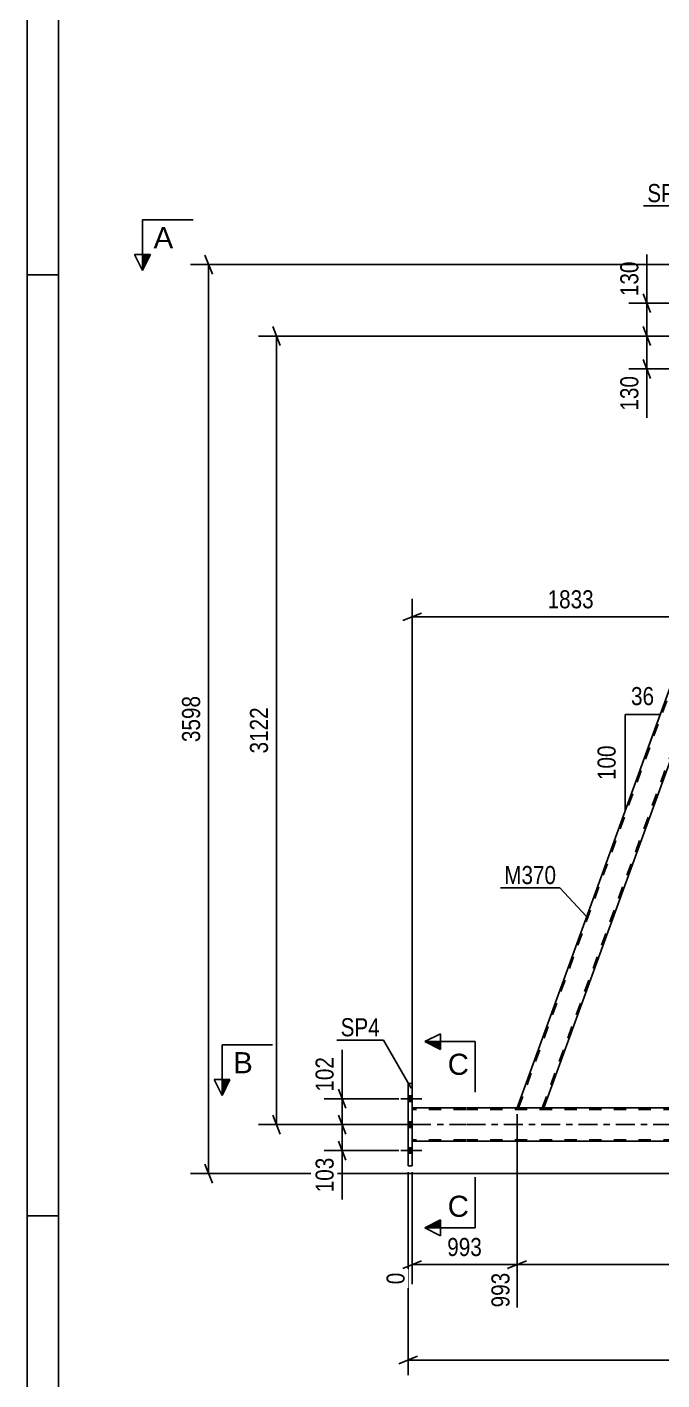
# Model space of a CAD drawing. Header units: millimetres. Extents: x -123 to 718, y -437 to 157.
# Drawn here: x -122.5 to -21.9, y -165.3 to 48.9 of the extents above; entities that cross this region are included whole.
import ezdxf

# ---------------------------------------------------------------- set-up
doc = ezdxf.new("R2010")
doc.units = ezdxf.units.MM
doc.linetypes.add('DXK_LINE_DOT2', pattern=[3.9198, 1.9599, -1.9599])
doc.linetypes.add('DXK_LINE_DOT3', pattern=[5.9187, 2.979, -0.9799, 0.9799, -0.9799])
doc.styles.add('Arial', font='ARIAL.TTF', dxfattribs={"height": 0.2})
doc.styles.add('Arial Narrow', font='ARIALN.TTF', dxfattribs={"height": 0.2})

# ---------------------------------------------------------------- blocks, each defined once
blk = doc.blocks.new('Unknown-232816598-1133')
at = {"color": 5, "linetype": 'Continuous'}
for p, q in [((-122.5, 156.71), (-122.5, -437.29)), ((-117.5, 151.71), (-117.5, -432.29)), ((-117.5, 9.71), (-122.5, 9.71)), ((-117.5, -139.29), (-122.5, -139.29))]:
    blk.add_line(p, q, dxfattribs=at)
blk = doc.blocks.new('Bolt-232816598-5059 - 5056')
at = {"linetype": 'Continuous'}
for points in [[(-61.47, -121.2), (-61.47, -120.32), (-62.11, -120.32), (-62.11, -121.2)], [(-61.47, -121.2), (-61.47, -120.32), (-62.11, -120.32), (-62.11, -121.2)], [(-61.47, -121.2), (-61.47, -120.32), (-62.11, -120.32), (-62.11, -121.2)], [(-61.47, -125.3), (-61.47, -124.42), (-62.11, -124.42), (-62.11, -125.3)], [(-61.47, -125.3), (-61.47, -124.42), (-62.11, -124.42), (-62.11, -125.3)], [(-61.47, -129.4), (-61.47, -128.52), (-62.11, -128.52), (-62.11, -129.4)], [(-61.47, -129.4), (-61.47, -128.52), (-62.11, -128.52), (-62.11, -129.4)], [(-61.47, -129.4), (-61.47, -128.52), (-62.11, -128.52), (-62.11, -129.4)]]:
    blk.add_hatch(color=1, dxfattribs=at).paths.add_polyline_path(points)
at = {"color": 1, "linetype": 'Continuous'}
for p, q in [((-63.27, -120.76), (-59.95, -120.76)), ((-63.27, -120.76), (-59.95, -120.76)), ((-63.27, -120.76), (-59.95, -120.76)), ((-62.11, -120.32), (-61.47, -120.32)), ((-62.11, -120.32), (-61.47, -120.32)), ((-62.11, -120.32), (-61.47, -120.32)), ((-62.11, -121.2), (-61.47, -121.2)), ((-62.11, -121.2), (-61.47, -121.2)), ((-62.11, -121.2), (-61.47, -121.2)), ((-63.27, -124.86), (-59.95, -124.86)), ((-63.27, -124.86), (-59.95, -124.86)), ((-62.11, -124.42), (-61.47, -124.42)), ((-62.11, -124.42), (-61.47, -124.42)), ((-62.11, -125.3), (-61.47, -125.3)), ((-62.11, -125.3), (-61.47, -125.3)), ((-63.27, -128.96), (-59.95, -128.96)), ((-63.27, -128.96), (-59.95, -128.96)), ((-63.27, -128.96), (-59.95, -128.96)), ((-62.11, -128.52), (-61.47, -128.52)), ((-62.11, -128.52), (-61.47, -128.52)), ((-62.11, -128.52), (-61.47, -128.52)), ((-62.11, -129.4), (-61.47, -129.4)), ((-62.11, -129.4), (-61.47, -129.4)), ((-62.11, -129.4), (-61.47, -129.4))]:
    blk.add_line(p, q, dxfattribs=at)
blk = doc.blocks.new('Part-232816598-5231 - 5056')
at = {"color": 2, "linetype": 'Continuous'}
for p, q in [((-44.85, -122.22), (-1.61, -3.4)), ((-40.6, -122.22), (1.98, -5.25))]:
    blk.add_line(p, q, dxfattribs=at)
at = {"color": 7, "linetype": 'DXK_LINE_DOT2'}
for p, q in [((-44.6, -122.22), (-1.21, -3)), ((-40.85, -122.22), (2.54, -3)), ((-1.61, -3.4), (-1.46, -3)), ((2.8, -3), (-1.46, -3)), ((1.98, -5.25), (2.8, -3)), ((-40.6, -122.22), (-44.85, -122.22))]:
    blk.add_line(p, q, dxfattribs=at)
blk = doc.blocks.new('Part-232816598-5119 - 5056')
at = {"color": 2, "linetype": 'Continuous'}
for p, q in [((-52.95, -122.22), (-61.47, -122.22)), ((33.79, -122.22), (-52.85, -122.22)), ((-52.95, -127.5), (-61.47, -127.5)), ((33.79, -127.5), (-52.85, -127.5))]:
    blk.add_line(p, q, dxfattribs=at)
at = {"color": 7, "linetype": 'DXK_LINE_DOT2'}
for p, q in [((-61.47, -127.5), (-61.47, -122.22)), ((-52.95, -122.46), (-61.47, -122.46)), ((607.46, -122.46), (-52.85, -122.46)), ((-52.95, -127.26), (-61.47, -127.26)), ((607.46, -127.26), (-52.85, -127.26))]:
    blk.add_line(p, q, dxfattribs=at)
at = {"color": 7, "linetype": 'DXK_LINE_DOT3'}
for p, q in [((-61.47, -124.86), (-52.95, -124.86)), ((-52.85, -124.86), (607.46, -124.86))]:
    blk.add_line(p, q, dxfattribs=at)
blk = doc.blocks.new('Part-232816598-5276 - 5056')
at = {"color": 2, "linetype": 'Continuous'}
for p, q in [((-62.11, -118.36), (-61.47, -118.36)), ((-62.11, -131.36), (-62.11, -118.36)), ((-61.47, -118.36), (-61.47, -131.36)), ((-61.47, -131.36), (-62.11, -131.36))]:
    blk.add_line(p, q, dxfattribs=at)
blk = doc.blocks.new('StraightDimension-232816598-13027 - 5056')
at = {"color": 7, "linetype": 'Continuous'}
for p, q in [((-62.11, -132.36), (-62.11, -164.53)), ((-60.61, -161.53), (-63.61, -162.73)), ((-62.11, -162.13), (662.39, -162.13))]:
    blk.add_line(p, q, dxfattribs=at)
blk = doc.blocks.new('StraightDimension-232816598-12636 - 5056')
at = {"color": 7, "linetype": 'Continuous'}
for p, q in [((-44.85, -123.22), (-44.85, -153.79)), ((-61.47, -132.36), (-61.47, -150.13)), ((-59.97, -146.41), (-62.97, -147.61)), ((-61.47, -147.01), (-44.85, -147.01)), ((-46.35, -147.61), (-43.35, -146.41))]:
    blk.add_line(p, q, dxfattribs=at)
at = {"color": 0}
blk.add_wipeout([(-49.82, -146.26), (-49.82, -142.06), (-56.51, -142.06), (-56.51, -146.26)], dxfattribs=at)
at = {"color": 0, "linetype": 'Continuous'}
for points in [[(-62.07, -147.71), (-66.27, -147.71), (-66.27, -150.73), (-62.07, -150.73)], [(-45.45, -147.71), (-49.65, -147.71), (-49.65, -154.39), (-45.45, -154.39)]]:
    blk.add_wipeout(points, dxfattribs=at)
at = {"color": 3, "style": 'Arial Narrow'}
blk.add_text('993', height=2.863, dxfattribs=at).set_placement((-55.91, -145.66))
at = {"color": 3, "linetype": 'Continuous', "style": 'Arial Narrow'}
for s, height, p in [('0', 2.86, (-62.67, -150.13)), ('993', 2.863, (-46.05, -153.79))]:
    blk.add_text(s, height=height, rotation=90.0002, dxfattribs=at).set_placement(p)
blk = doc.blocks.new('StraightDimension-232816598-64913 - 5056')
at = {"color": 7, "linetype": 'Continuous'}
for p, q in [((-24.88, 6.7), (-23.68, 3.7)), ((-13.78, 5.2), (-27.13, 5.2)), ((-24.28, 0), (-24.28, 5.2)), ((-23.68, -1.5), (-24.88, 1.5)), ((-14.28, 0), (-27.13, 0))]:
    blk.add_line(p, q, dxfattribs=at)
at = {"color": 0}
blk.add_wipeout([(-25.03, 12.41), (-29.23, 12.41), (-29.23, 5.72), (-25.03, 5.72)], dxfattribs=at)
at = {"color": 7, "linetype": 'Continuous'}
blk.add_line((-24.28, 5.2), (-24.28, 12.93), dxfattribs=at)
blk.add_line((-24.28, 5.2), (-24.28, 12.93), dxfattribs=at)
at = {"color": 3, "style": 'Arial Narrow'}
blk.add_text('130', height=2.863, rotation=90.0002, dxfattribs=at).set_placement((-25.63, 6.32))
blk = doc.blocks.new('StraightDimension-232816598-5626 - 5056')
at = {"color": 7, "linetype": 'Continuous'}
for p, q in [((-11.24, -4), (-11.24, -46.86)), ((-61.47, -121.22), (-61.47, -41.61)), ((-59.97, -43.86), (-62.97, -45.06)), ((-61.47, -44.46), (-11.24, -44.46)), ((-12.74, -45.06), (-9.74, -43.86))]:
    blk.add_line(p, q, dxfattribs=at)
at = {"color": 0}
blk.add_wipeout([(-32.1, -43.71), (-32.1, -39.51), (-40.61, -39.51), (-40.61, -43.71)], dxfattribs=at)
at = {"color": 3, "style": 'Arial Narrow'}
blk.add_text('1833', height=2.863, dxfattribs=at).set_placement((-40.01, -43.11))
blk = doc.blocks.new('StraightDimension-232816598-5633 - 5056')
at = {"color": 7, "linetype": 'Continuous'}
for p, q in [((23.5, 11.32), (-96.58, 11.32)), ((-93.13, 9.82), (-94.33, 12.82)), ((-93.73, -132.6), (-93.73, 11.32)), ((32.79, -132.6), (-96.58, -132.6)), ((-94.33, -131.1), (-93.13, -134.1))]:
    blk.add_line(p, q, dxfattribs=at)
at = {"color": 0}
blk.add_wipeout([(-94.48, -56.38), (-98.68, -56.38), (-98.68, -64.89), (-94.48, -64.89)], dxfattribs=at)
at = {"color": 3, "style": 'Arial Narrow'}
blk.add_text('3598', height=2.863, rotation=90.0002, dxfattribs=at).set_placement((-95.08, -64.29))
blk = doc.blocks.new('StraightDimension-232816598-5647 - 5056')
at = {"color": 7, "linetype": 'Continuous'}
for p, q in [((-82.37, -1.5), (-83.57, 1.5)), ((-12.24, 0), (-85.82, 0)), ((-82.97, -124.86), (-82.97, 0)), ((-83.57, -123.36), (-82.37, -126.36)), ((-63.11, -124.86), (-85.82, -124.86))]:
    blk.add_line(p, q, dxfattribs=at)
at = {"color": 0}
blk.add_wipeout([(-83.72, -58.17), (-87.92, -58.17), (-87.92, -66.69), (-83.72, -66.69)], dxfattribs=at)
at = {"color": 3, "style": 'Arial Narrow'}
blk.add_text('3122', height=2.863, rotation=90.0002, dxfattribs=at).set_placement((-84.32, -66.09))
blk = doc.blocks.new('StraightDimension-232816598-12635 - 5056')
at = {"color": 7, "linetype": 'Continuous'}
for p, q in [((-44.85, -123.22), (-44.85, -153.79)), ((38.44, -123.22), (38.44, -155.62)), ((-43.35, -146.41), (-46.35, -147.61)), ((-44.85, -147.01), (38.44, -147.01)), ((36.94, -147.61), (39.94, -146.41))]:
    blk.add_line(p, q, dxfattribs=at)
at = {"color": 0}
blk.add_wipeout([(1.05, -146.26), (1.05, -142.06), (-7.47, -142.06), (-7.47, -146.26)], dxfattribs=at)
at = {"color": 0, "linetype": 'Continuous'}
blk.add_wipeout([(37.84, -147.71), (33.64, -147.71), (33.64, -156.22), (37.84, -156.22)], dxfattribs=at)
at = {"color": 3, "style": 'Arial Narrow'}
blk.add_text('2082', height=2.863, dxfattribs=at).set_placement((-6.87, -145.66))
at = {"color": 3, "linetype": 'Continuous', "style": 'Arial Narrow'}
blk.add_text('3075', height=2.863, rotation=90.0002, dxfattribs=at).set_placement((37.24, -155.62))
blk = doc.blocks.new('AngleDimension-232816598-13102 - 5056')
at = {"color": 7, "linetype": 'Continuous'}
for p, q in [((-27.73, -59.94), (-22.19, -59.94)), ((-27.73, -75.17), (-22.19, -59.94)), ((-27.73, -75.17), (-27.73, -59.94)), ((-22.06, -59.6), (-22.19, -59.94))]:
    blk.add_line(p, q, dxfattribs=at)
at = {"color": 0}
for points in [[(-22.53, -59.04), (-22.53, -54.84), (-27.39, -54.84), (-27.39, -59.04)], [(-28.63, -64.21), (-32.83, -64.21), (-32.83, -70.9), (-28.63, -70.9)]]:
    blk.add_wipeout(points, dxfattribs=at)
at = {"color": 3, "style": 'Arial Narrow'}
blk.add_text('36', height=2.863, dxfattribs=at).set_placement((-26.79, -58.44))
blk.add_text('100', height=2.863, rotation=90.0002, dxfattribs=at).set_placement((-29.23, -70.3))
blk = doc.blocks.new('StraightDimension-232816598-64914 - 5056')
at = {"color": 7, "linetype": 'Continuous'}
for p, q in [((-24.88, 1.5), (-23.68, -1.5)), ((-14.28, 0), (-27.13, 0)), ((-24.28, -5.2), (-24.28, 0)), ((-23.68, -6.7), (-24.88, -3.7)), ((-14.06, -5.2), (-27.13, -5.2))]:
    blk.add_line(p, q, dxfattribs=at)
at = {"color": 0}
blk.add_wipeout([(-25.03, -5.73), (-29.23, -5.73), (-29.23, -12.41), (-25.03, -12.41)], dxfattribs=at)
at = {"color": 7, "linetype": 'Continuous'}
blk.add_line((-24.28, -5.2), (-24.28, -12.93), dxfattribs=at)
blk.add_line((-24.28, -5.2), (-24.28, -12.93), dxfattribs=at)
at = {"color": 3, "style": 'Arial Narrow'}
blk.add_text('130', height=2.863, rotation=90.0002, dxfattribs=at).set_placement((-25.63, -11.81))
blk = doc.blocks.new('StraightDimension-232816598-64982 - 5056')
at = {"color": 7, "linetype": 'Continuous'}
for p, q in [((-73.17, -119.26), (-71.97, -122.26)), ((-63.57, -120.76), (-75.42, -120.76)), ((-72.57, -124.86), (-72.57, -120.76)), ((-71.97, -126.36), (-73.17, -123.36)), ((-63.57, -124.86), (-75.42, -124.86))]:
    blk.add_line(p, q, dxfattribs=at)
at = {"color": 0}
blk.add_wipeout([(-73.32, -113.55), (-77.52, -113.55), (-77.52, -120.24), (-73.32, -120.24)], dxfattribs=at)
at = {"color": 7, "linetype": 'Continuous'}
blk.add_line((-72.57, -120.76), (-72.57, -113.03), dxfattribs=at)
blk.add_line((-72.57, -120.76), (-72.57, -113.03), dxfattribs=at)
at = {"color": 3, "style": 'Arial Narrow'}
blk.add_text('102', height=2.863, rotation=90.0002, dxfattribs=at).set_placement((-73.92, -119.64))
blk = doc.blocks.new('StraightDimension-232816598-64983 - 5056')
at = {"color": 7, "linetype": 'Continuous'}
for p, q in [((-73.17, -123.36), (-71.97, -126.36)), ((-63.57, -124.86), (-75.42, -124.86)), ((-72.57, -128.96), (-72.57, -124.86)), ((-71.97, -130.46), (-73.17, -127.46)), ((-63.57, -128.96), (-75.42, -128.96))]:
    blk.add_line(p, q, dxfattribs=at)
at = {"color": 0}
blk.add_wipeout([(-73.32, -129.49), (-77.52, -129.49), (-77.52, -136.17), (-73.32, -136.17)], dxfattribs=at)
at = {"color": 7, "linetype": 'Continuous'}
blk.add_line((-72.57, -128.96), (-72.57, -136.69), dxfattribs=at)
blk.add_line((-72.57, -128.96), (-72.57, -136.69), dxfattribs=at)
at = {"color": 3, "style": 'Arial Narrow'}
blk.add_text('103', height=2.863, rotation=90.0002, dxfattribs=at).set_placement((-73.92, -135.57))
blk = doc.blocks.new('Mark-232816598-5215 - 5056')
at = {"color": 0}
blk.add_wipeout([(-18, 21.2), (-18, 24.2), (-24.21, 24.2), (-24.21, 21.2)], dxfattribs=at)
blk.add_wipeout([(-18, 21.2), (-18, 24.2), (-24.21, 24.2), (-24.21, 21.2)], dxfattribs=at)
at = {"color": 30, "linetype": 'Continuous'}
for p in [(-24.81, 20.6), (-11.38, 6.27)]:
    blk.add_line(p, (-17.4, 20.6), dxfattribs=at)
at = {"color": 3, "style": 'Arial Narrow'}
blk.add_text('SP3', height=2.863, dxfattribs=at).set_placement((-24.21, 21.2))
blk = doc.blocks.new('Mark-232816598-5227 - 5056')
at = {"color": 0}
blk.add_wipeout([(-38.66, -86.77), (-38.66, -83.77), (-46.88, -83.77), (-46.88, -86.77)], dxfattribs=at)
blk.add_wipeout([(-38.66, -86.77), (-38.66, -83.77), (-46.88, -83.77), (-46.88, -86.77)], dxfattribs=at)
at = {"color": 30, "linetype": 'Continuous'}
for p in [(-47.48, -87.37), (-33.83, -91.92)]:
    blk.add_line(p, (-38.06, -87.37), dxfattribs=at)
at = {"color": 3, "style": 'Arial Narrow'}
blk.add_text('M370', height=2.863, dxfattribs=at).set_placement((-46.88, -86.77))
blk = doc.blocks.new('Mark-232816598-5272 - 5056')
at = {"color": 0}
blk.add_wipeout([(-66.59, -110.87), (-66.59, -107.87), (-72.81, -107.87), (-72.81, -110.87)], dxfattribs=at)
blk.add_wipeout([(-66.59, -110.87), (-66.59, -107.87), (-72.81, -107.87), (-72.81, -110.87)], dxfattribs=at)
at = {"color": 30, "linetype": 'Continuous'}
for p in [(-73.41, -111.47), (-61.65, -119.09)]:
    blk.add_line(p, (-65.99, -111.47), dxfattribs=at)
at = {"color": 3, "style": 'Arial Narrow'}
blk.add_text('SP4', height=2.863, dxfattribs=at).set_placement((-72.81, -110.87))
blk = doc.blocks.new('SectionMark-232816598-6621 - 5056')
at = {"linetype": 'Continuous'}
for points in [[(-56.97, -111.72), (-56.97, -112.97), (-59.47, -111.72)], [(-56.97, -139.95), (-56.97, -141.2), (-59.47, -141.2)]]:
    blk.add_hatch(color=6, dxfattribs=at).paths.add_polyline_path(points)
at = {"color": 6, "linetype": 'Continuous'}
for p, q in [((-59.47, -111.72), (-56.97, -110.47)), ((-56.97, -112.97), (-56.97, -110.47)), ((-51.47, -111.72), (-59.47, -111.72)), ((-59.47, -111.72), (-56.97, -112.97)), ((-59.47, -141.2), (-56.97, -139.95)), ((-51.47, -141.2), (-59.47, -141.2)), ((-56.97, -142.45), (-59.47, -141.2)), ((-56.97, -139.95), (-56.97, -142.45))]:
    blk.add_line(p, q, dxfattribs=at)
at = {"color": 0, "linetype": 'Continuous'}
for points in [[(-52.47, -116.97), (-52.47, -113.47), (-55.84, -113.47), (-55.84, -116.97)], [(-52.47, -139.45), (-52.47, -135.95), (-55.84, -135.95), (-55.84, -139.45)]]:
    blk.add_wipeout(points, dxfattribs=at)
at = {"color": 6, "linetype": 'Continuous'}
for p, q in [((-51.47, -111.72), (-51.47, -119.72)), ((-51.47, -141.2), (-51.47, -133.2))]:
    blk.add_line(p, q, dxfattribs=at)
at = {"color": 3, "linetype": 'Continuous', "style": 'Arial'}
for p in [(-55.84, -116.97), (-55.84, -139.45)]:
    blk.add_text('C', height=3.34, dxfattribs=at).set_placement(p)
blk = doc.blocks.new('SectionMark-232816598-6611 - 5056')
at = {"color": 6, "linetype": 'Continuous'}
for p, q in [((-104.2, 18.4), (-104.2, 10.4)), ((-104.2, 10.4), (-105.45, 12.9))]:
    blk.add_line(p, q, dxfattribs=at)
at = {"color": 0, "linetype": 'Continuous'}
blk.add_wipeout([(-99.34, 13.9), (-99.34, 17.4), (-102.45, 17.4), (-102.45, 13.9)], dxfattribs=at)
at = {"linetype": 'Continuous'}
blk.add_hatch(color=6, dxfattribs=at).paths.add_polyline_path([(-104.2, 12.9), (-102.95, 12.9), (-104.2, 10.4)])
at = {"color": 6, "linetype": 'Continuous'}
for p, q in [((-104.2, 18.4), (-96.2, 18.4)), ((-102.95, 12.9), (-105.45, 12.9)), ((-104.2, 10.4), (-102.95, 12.9))]:
    blk.add_line(p, q, dxfattribs=at)
at = {"color": 3, "linetype": 'Continuous', "style": 'Arial'}
blk.add_text('A', height=3.34, dxfattribs=at).set_placement((-102.45, 13.9))
blk = doc.blocks.new('SectionMark-232816598-6623 - 5056')
at = {"color": 6, "linetype": 'Continuous'}
for p, q in [((-91.59, -112.22), (-91.59, -120.22)), ((-91.59, -120.22), (-92.84, -117.72))]:
    blk.add_line(p, q, dxfattribs=at)
at = {"color": 0, "linetype": 'Continuous'}
blk.add_wipeout([(-86.73, -116.72), (-86.73, -113.22), (-89.84, -113.22), (-89.84, -116.72)], dxfattribs=at)
at = {"linetype": 'Continuous'}
blk.add_hatch(color=6, dxfattribs=at).paths.add_polyline_path([(-91.59, -117.72), (-90.34, -117.72), (-91.59, -120.22)])
at = {"color": 6, "linetype": 'Continuous'}
for p, q in [((-91.59, -112.22), (-83.59, -112.22)), ((-90.34, -117.72), (-92.84, -117.72)), ((-91.59, -120.22), (-90.34, -117.72))]:
    blk.add_line(p, q, dxfattribs=at)
at = {"color": 3, "linetype": 'Continuous', "style": 'Arial'}
blk.add_text('B', height=3.34, dxfattribs=at).set_placement((-89.84, -116.72))

msp = doc.modelspace()

# ---------------------------------------------------------------- block references
for name in ['Unknown-232816598-1133', 'Part-232816598-5231 - 5056', 'Part-232816598-5276 - 5056', 'Bolt-232816598-5059 - 5056', 'Part-232816598-5119 - 5056']:
    msp.add_blockref(name, (0, 0))

# ---------------------------------------------------------------- next in the draw order: block references
for name in ['StraightDimension-232816598-64913 - 5056', 'StraightDimension-232816598-13027 - 5056']:
    msp.add_blockref(name, (0, 0))

# ---------------------------------------------------------------- next in the draw order: block references
for name in ['StraightDimension-232816598-5626 - 5056', 'StraightDimension-232816598-12636 - 5056']:
    msp.add_blockref(name, (0, 0))

# ---------------------------------------------------------------- next in the draw order: block references
msp.add_blockref('StraightDimension-232816598-5633 - 5056', (0, 0))

# ---------------------------------------------------------------- next in the draw order: block references
for name in ['Mark-232816598-5215 - 5056', 'StraightDimension-232816598-5647 - 5056']:
    msp.add_blockref(name, (0, 0))

# ---------------------------------------------------------------- next in the draw order: block references
for name in ['SectionMark-232816598-6611 - 5056', 'StraightDimension-232816598-64914 - 5056', 'AngleDimension-232816598-13102 - 5056', 'Mark-232816598-5227 - 5056', 'SectionMark-232816598-6621 - 5056', 'StraightDimension-232816598-64982 - 5056', 'StraightDimension-232816598-12635 - 5056']:
    msp.add_blockref(name, (0, 0))

# ---------------------------------------------------------------- next in the draw order: block references
for name in ['Mark-232816598-5272 - 5056', 'StraightDimension-232816598-64983 - 5056']:
    msp.add_blockref(name, (0, 0))

# ---------------------------------------------------------------- next in the draw order: block references
msp.add_blockref('SectionMark-232816598-6623 - 5056', (0, 0))

doc.saveas('drawing.dxf')
